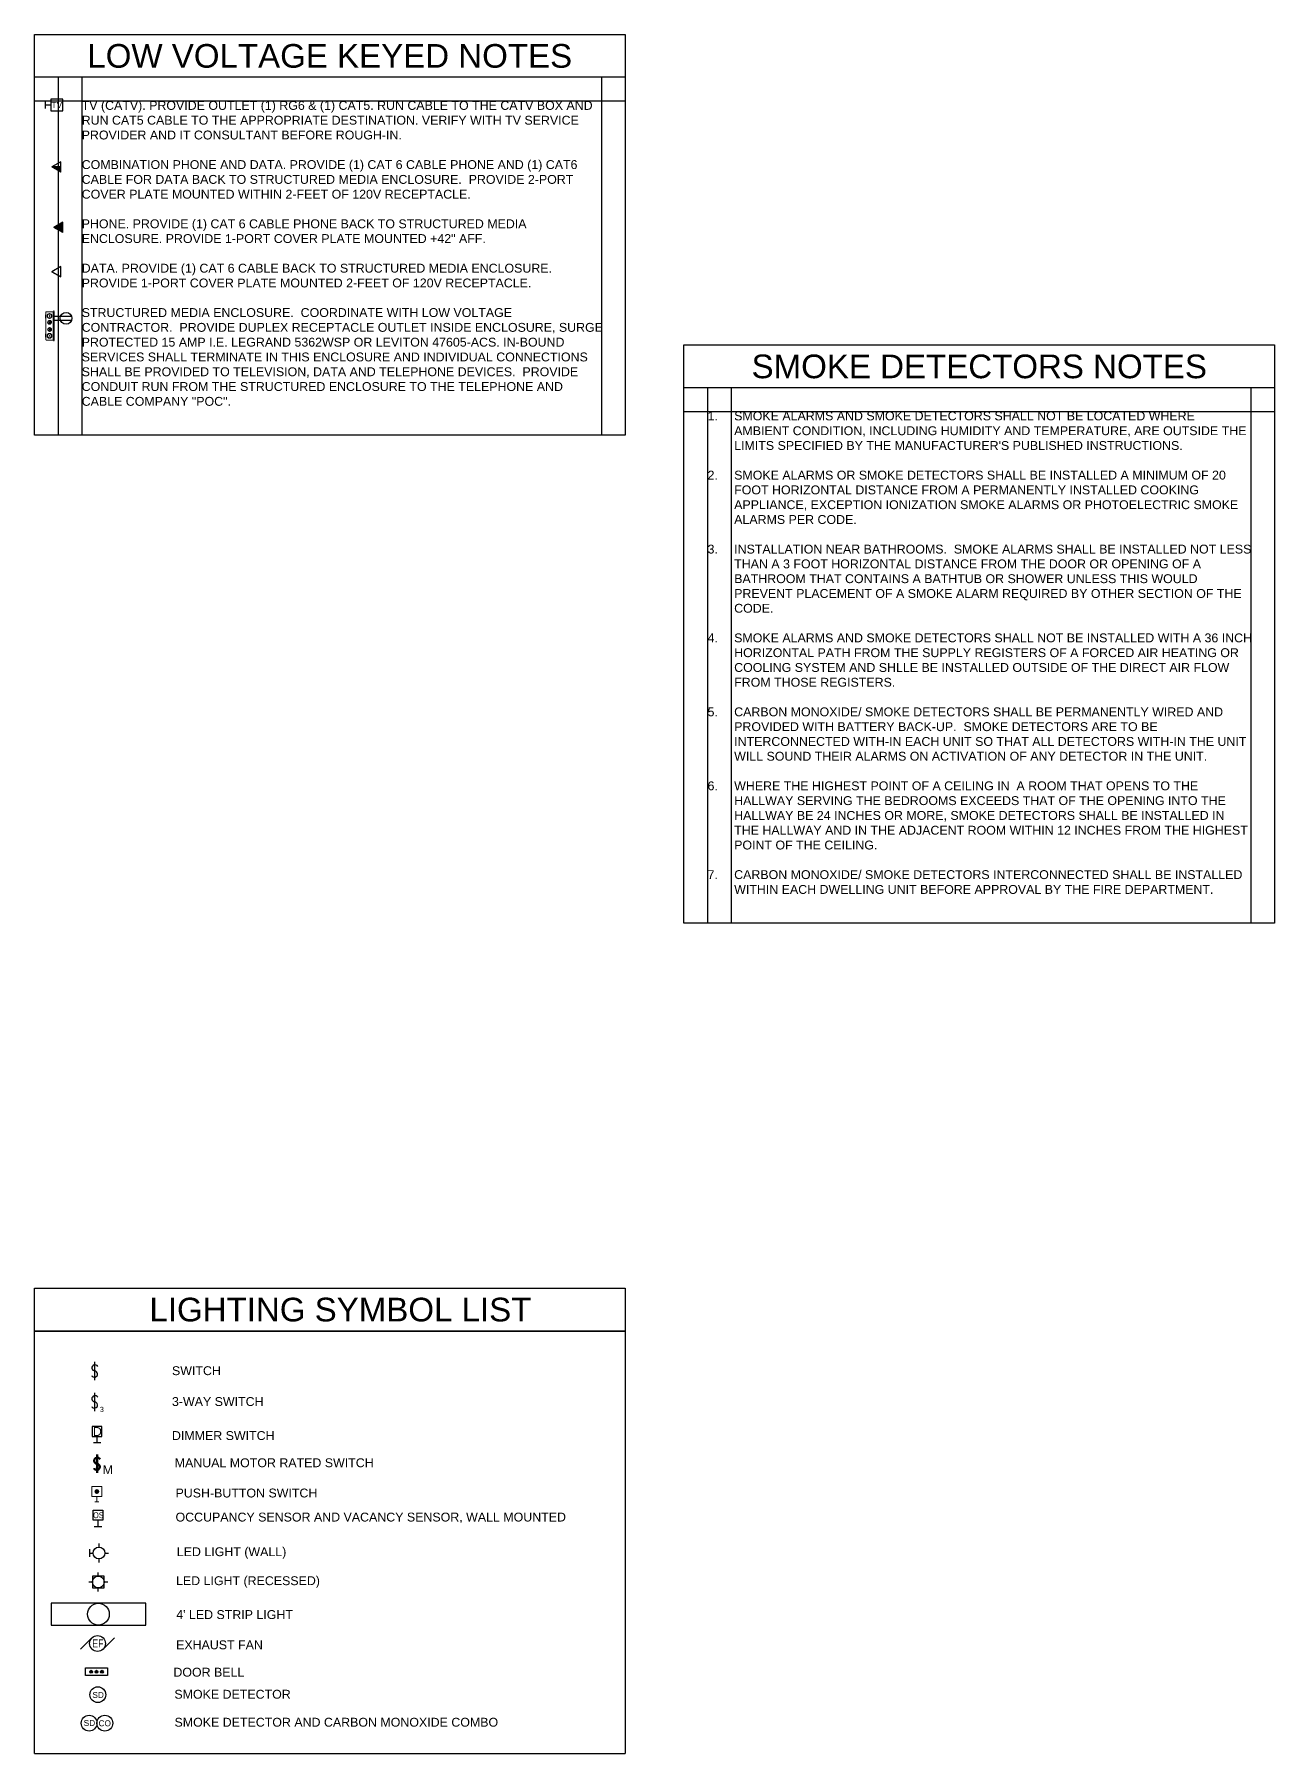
# Model space of a CAD drawing. Header units: inches. Extents: x -4243 to 9462, y -1700 to 6519.
# Drawn here: x -1109 to -480, y -1424 to -552 of the extents above; entities that cross this region are included whole.
import ezdxf
from ezdxf.enums import TextEntityAlignment as Align

# ---------------------------------------------------------------- set-up
doc = ezdxf.new("R2010")
doc.units = ezdxf.units.IN
doc.header["$MEASUREMENT"] = 0
for name, color, linetype in [('E-ANNO', 2, 'Continuous'), ('E-POWR', 3, 'Continuous'), ('E-SYM3', 6, 'Continuous'), ('E-TEXT', 2, 'Continuous'), ('E_LTG', 6, 'Continuous'), ('E_SWITCH', 6, 'Continuous'), ('E_SYM', 6, 'Continuous')]:
    doc.layers.add(name, color=color, linetype=linetype)
doc.layers.add('E-SWITCH', color=6, linetype='Continuous', lineweight=50)
doc.layers.add('GEC_VIEWPORT', color=253, linetype='Continuous', plot=False)
doc.layers.get('0').off()
doc.layers.get('0').freeze()
doc.styles.add('ARC-TEXT', font='arial.ttf', dxfattribs={"width": 0.86, "height": 4.5})
doc.styles.add('ArialMT', font='arial.ttf')
doc.styles.add('GE-Annotative', font='arial.ttf', dxfattribs={"height": 0.09375})
doc.styles.add('GEC', font='arial.ttf')

# ---------------------------------------------------------------- blocks, each defined once
blk = doc.blocks.new('*U26')
at = {"layer": 'E-TEXT'}
blk.add_lwpolyline([(0, 0), (6.242, 0), (6.242, -0.453), (0, -0.453)], close=True, dxfattribs=at)
blk.add_lwpolyline([(6.242, -0.453), (6.242, -6.106), (0, -6.106), (0, -0.453)], dxfattribs=at)
at = {"layer": 'GEC_VIEWPORT'}
for p, q in [((0.25, -0.453), (0.25, -6.106)), ((0.5, -0.453), (0.5, -6.106)), ((5.992, -0.453), (5.992, -6.106)), ((0, -0.703), (6.242, -0.703))]:
    blk.add_line(p, q, dxfattribs=at)
at = {"layer": 'E-TEXT', "style": 'GEC'}
blk.add_attdef('TITLE', text='', height=0.25, dxfattribs=at).set_placement((3.121, -0.227), align=Align.MIDDLE_CENTER)
blk = doc.blocks.new('SmartBox14a')
at = {"linetype": 'Continuous', "lineweight": 15}
for p, q in [((-7.15, 0), (-7.15, -3.53)), ((-7.15, 0), (-7.11, 0)), ((7.1, 0.05), (-7.1, 0.05)), ((-7.1, 0.05), (-7.1, 0.02)), ((-5.5, 0.22), (-5.67, 0.05)), ((-5.5, 0.22), (-4.12, 0.22)), ((-4.23, 0.27), (-5.39, 0.27)), ((-3.95, 0.05), (-4.12, 0.22)), ((4.13, 0.22), (3.96, 0.05)), ((4.13, 0.22), (5.51, 0.22)), ((5.4, 0.27), (4.24, 0.27)), ((5.68, 0.05), (5.51, 0.22)), ((7.1, 0.05), (7.1, 0.02)), ((7.15, 0), (7.11, 0)), ((7.15, -3.53), (7.15, 0)), ((-7.81, -3.97), (-7.81, -3.92)), ((-7.69, -3.95), (-7.7, -3.95)), ((-7.7, -4), (-7.21, -4.13)), ((-7.41, -3.92), (7.41, -3.92)), ((-7.19, -4.13), (7.19, -4.13)), ((-7.15, -3.53), (-7.11, -3.53)), ((-7.1, -3.58), (-7.1, -3.54)), ((7.1, -3.58), (-7.1, -3.58)), ((-6.89, -3.58), (-6.89, -3.58)), ((-6.68, -3.58), (-6.89, -3.58)), ((-6.68, -3.58), (-6.68, -3.58)), ((6.68, -3.58), (6.68, -3.58)), ((6.89, -3.58), (6.68, -3.58)), ((6.89, -3.58), (6.89, -3.58)), ((7.1, -3.58), (7.1, -3.54)), ((7.15, -3.53), (7.11, -3.53)), ((7.19, -4.13), (7.19, -4.13)), ((7.21, -4.13), (7.7, -4)), ((7.7, -3.95), (7.69, -3.95)), ((7.81, -3.97), (7.81, -3.92))]:
    blk.add_line(p, q, dxfattribs=at)
at = {"color": 8, "linetype": 'Continuous', "lineweight": 15}
for p, q in [((-6.26, -1.7), (-6.2, -1.7)), ((-6.2, -1.82), (-6.26, -1.82)), ((-6.2, -1.7), (-6.2, -1.82)), ((-5.23, -1.7), (-4.86, -1.7)), ((-5.23, -1.82), (-5.23, -1.7)), ((-4.86, -1.82), (-5.23, -1.82)), ((-5.22, -1.7), (-5.22, -1.77)), ((-5.22, -1.77), (-4.86, -1.77)), ((-5.1, -0.72), (-4.98, -0.72)), ((-5.1, -0.78), (-5.1, -0.72)), ((-5.1, -2.81), (-5.1, -2.75)), ((-4.98, -2.81), (-5.1, -2.81)), ((-4.98, -0.72), (-4.98, -0.78)), ((-4.98, -2.75), (-4.98, -2.81)), ((-4.86, -1.7), (-4.86, -1.82)), ((-3.88, -1.82), (-3.88, -1.7)), ((-3.88, -1.7), (-3.82, -1.7)), ((-3.82, -1.82), (-3.88, -1.82)), ((-2.79, -1.7), (-2.73, -1.7)), ((-2.79, -1.82), (-2.73, -1.82)), ((-2.73, -1.82), (-2.73, -1.7)), ((-2, -1.7), (-1.63, -1.7)), ((-2, -1.82), (-2, -1.7)), ((-1.63, -1.82), (-2, -1.82)), ((-1.87, -1.02), (-1.75, -1.02)), ((-1.87, -1.08), (-1.87, -1.02)), ((-1.87, -2.51), (-1.87, -2.45)), ((-1.75, -2.51), (-1.87, -2.51)), ((-1.75, -1.02), (-1.75, -1.08)), ((-1.75, -2.45), (-1.75, -2.51)), ((-1.63, -1.7), (-1.63, -1.82)), ((-0.89, -1.7), (-0.83, -1.7)), ((-0.89, -1.82), (-0.89, -1.7)), ((-0.89, -1.82), (-0.83, -1.82)), ((0.83, -1.7), (0.89, -1.7)), ((0.83, -1.82), (0.89, -1.82)), ((0.89, -1.82), (0.89, -1.7)), ((1.62, -1.82), (1.62, -1.7)), ((1.62, -1.7), (1.99, -1.7)), ((1.99, -1.82), (1.62, -1.82)), ((1.75, -1.02), (1.87, -1.02)), ((1.75, -1.08), (1.75, -1.02)), ((1.75, -2.51), (1.75, -2.45)), ((1.87, -2.51), (1.75, -2.51)), ((1.87, -1.02), (1.87, -1.08)), ((1.87, -2.45), (1.87, -2.51)), ((1.99, -1.7), (1.99, -1.82)), ((2.73, -1.82), (2.73, -1.7)), ((2.73, -1.7), (2.79, -1.7)), ((2.73, -1.82), (2.79, -1.82)), ((3.82, -1.7), (3.88, -1.7)), ((3.88, -1.82), (3.82, -1.82)), ((3.88, -1.7), (3.88, -1.82)), ((4.85, -1.82), (4.85, -1.7)), ((4.85, -1.7), (5.22, -1.7)), ((5.22, -1.82), (4.85, -1.82)), ((4.98, -0.72), (5.1, -0.72)), ((4.98, -0.78), (4.98, -0.72)), ((4.98, -2.81), (4.98, -2.75)), ((5.1, -2.81), (4.98, -2.81)), ((5.1, -0.72), (5.1, -0.78)), ((5.1, -2.75), (5.1, -2.81)), ((5.22, -1.7), (5.22, -1.82)), ((6.2, -1.82), (6.2, -1.7)), ((6.2, -1.7), (6.26, -1.7)), ((6.26, -1.82), (6.2, -1.82))]:
    blk.add_line(p, q, dxfattribs=at)
at = {"linetype": 'Continuous', "lineweight": 15, "flags": 128}
for points in [[(-7.7, -3.95), (-7.74, -3.94), (-7.78, -3.93), (-7.8, -3.93), (-7.81, -3.92)], [(-7.81, -3.97), (-7.8, -3.98), (-7.78, -3.98), (-7.75, -3.99), (-7.7, -4)], [(7.81, -3.92), (7.8, -3.93), (7.78, -3.93), (7.74, -3.94), (7.7, -3.95)], [(7.7, -4), (7.75, -3.99), (7.78, -3.98), (7.8, -3.98), (7.81, -3.97)]]:
    blk.add_lwpolyline(points, dxfattribs=at)
at = {"linetype": 'Continuous', "lineweight": 15}
for centre, radius, start, end in [((-5.39, 0.1), 0.161, 90, 135), ((-4.23, 0.1), 0.161, 45, 90), ((4.24, 0.1), 0.161, 90, 135), ((5.4, 0.1), 0.161, 45, 90), ((-7.19, -4.05), 0.0778, 255.83294, 270), ((7.2, -4.09), 0.0398, 256.17118, 283.82882), ((7.19, -4.05), 0.0778, 270, 284.16706)]:
    blk.add_arc(centre, radius, start, end, dxfattribs=at)
at = {"color": 8, "linetype": 'Continuous', "lineweight": 15}
for centre, radius, start, end in [((-5.04, -1.76), 1.22, 2.81896, 177.18104), ((-5.04, -1.76), 1.22, 182.81896, 357.18104), ((-5.04, -1.76), 0.985, 93.49226, 266.50774), ((-5.04, -1.76), 0.985, 273.49226, 86.50774), ((-1.81, -1.76), 0.985, 3.49226, 176.50774), ((-1.81, -1.76), 0.985, 183.49226, 356.50774), ((-1.81, -1.76), 0.687, 95.00673, 264.99327), ((-1.81, -1.76), 0.687, 275.00673, 84.99327), ((1.81, -1.76), 0.985, 3.49226, 176.50774), ((1.81, -1.76), 0.985, 183.49226, 356.50774), ((1.81, -1.76), 0.688, 95.00673, 264.99327), ((1.81, -1.76), 0.688, 275.00673, 84.99327), ((5.04, -1.76), 1.22, 2.81896, 177.18104), ((5.04, -1.76), 1.22, 182.81896, 357.18104), ((5.04, -1.76), 0.985, 93.49226, 266.50774), ((5.04, -1.76), 0.985, 273.49226, 86.50774)]:
    blk.add_arc(centre, radius, start, end, dxfattribs=at)
at = {"linetype": 'Continuous', "lineweight": 15}
for centre, start_param, end_param in [((-7.41, -4.02), 1.570796, 2.343214), ((7.41, -4.02), 0.798378, 1.570796)]:
    blk.add_ellipse(centre, major_axis=(0.4, 0), ratio=0.252427, start_param=start_param, end_param=end_param, dxfattribs=at)
for points, knots in [([(-7.15, 0), (-7.15, 0), (-7.15, 0), (-7.14, 0), (-7.12, 0), (-7.11, 0), (-7.1, 0)], [0, 0, 0, 0, 0.250002, 0.500003, 0.749997, 1, 1, 1, 1]), ([(-7.11, 0), (-7.11, 0), (-7.11, 0), (-7.11, 0), (-7.11, 0), (-7.1, 0), (-7.1, 0)], [0, 0, 0, 0, 0.249984, 0.499989, 0.749993, 1, 1, 1, 1]), ([(-7.1, 0), (-7.1, 0.01), (-7.1, 0.02), (-7.1, 0.04), (-7.1, 0.05), (-7.1, 0.05), (-7.1, 0.05)], [0, 0, 0, 0, 0.250003, 0.499997, 0.749998, 1, 1, 1, 1]), ([(-7.1, 0), (-7.1, 0), (-7.1, 0.01), (-7.1, 0.01), (-7.1, 0.02), (-7.1, 0.02), (-7.1, 0.02)], [0, 0, 0, 0, 0.250005, 0.50001, 0.750015, 1, 1, 1, 1]), ([(7.1, 0.05), (7.1, 0.05), (7.1, 0.05), (7.1, 0.04), (7.1, 0.02), (7.1, 0.01), (7.1, 0)], [0, 0, 0, 0, 0.250002, 0.500003, 0.749997, 1, 1, 1, 1]), ([(7.1, 0.02), (7.1, 0.02), (7.1, 0.02), (7.1, 0.01), (7.1, 0.01), (7.1, 0), (7.1, 0)], [0, 0, 0, 0, 0.249985, 0.49999, 0.749995, 1, 1, 1, 1]), ([(7.1, 0), (7.11, 0), (7.12, 0), (7.14, 0), (7.15, 0), (7.15, 0), (7.15, 0)], [0, 0, 0, 0, 0.250003, 0.499997, 0.749998, 1, 1, 1, 1]), ([(7.1, 0), (7.1, 0), (7.11, 0), (7.11, 0), (7.11, 0), (7.11, 0), (7.11, 0)], [0, 0, 0, 0, 0.250007, 0.500011, 0.750016, 1, 1, 1, 1]), ([(-7.1, -3.53), (-7.11, -3.53), (-7.12, -3.53), (-7.14, -3.53), (-7.15, -3.53), (-7.15, -3.53), (-7.15, -3.53)], [0, 0, 0, 0, 0.250003, 0.499997, 0.749998, 1, 1, 1, 1]), ([(-7.1, -3.53), (-7.1, -3.53), (-7.11, -3.53), (-7.11, -3.53), (-7.11, -3.53), (-7.11, -3.53), (-7.11, -3.53)], [0, 0, 0, 0, 0.250007, 0.500011, 0.750016, 1, 1, 1, 1]), ([(-7.1, -3.58), (-7.1, -3.58), (-7.1, -3.58), (-7.1, -3.57), (-7.1, -3.55), (-7.1, -3.53), (-7.1, -3.53)], [0, 0, 0, 0, 0.250001, 0.500004, 0.749997, 1, 1, 1, 1]), ([(-7.1, -3.54), (-7.1, -3.54), (-7.1, -3.54), (-7.1, -3.54), (-7.1, -3.53), (-7.1, -3.53), (-7.1, -3.53)], [0, 0, 0, 0, 0.249984, 0.499989, 0.749993, 1, 1, 1, 1]), ([(7.15, -3.53), (7.15, -3.53), (7.15, -3.53), (7.14, -3.53), (7.12, -3.53), (7.11, -3.53), (7.1, -3.53)], [0, 0, 0, 0, 0.250002, 0.500003, 0.749997, 1, 1, 1, 1]), ([(7.1, -3.53), (7.1, -3.53), (7.1, -3.55), (7.1, -3.57), (7.1, -3.58), (7.1, -3.58), (7.1, -3.58)], [0, 0, 0, 0, 0.250003, 0.499996, 0.749999, 1, 1, 1, 1]), ([(7.1, -3.53), (7.1, -3.53), (7.1, -3.53), (7.1, -3.54), (7.1, -3.54), (7.1, -3.54), (7.1, -3.54)], [0, 0, 0, 0, 0.250007, 0.500011, 0.750016, 1, 1, 1, 1]), ([(7.11, -3.53), (7.11, -3.53), (7.11, -3.53), (7.11, -3.53), (7.11, -3.53), (7.1, -3.53), (7.1, -3.53)], [0, 0, 0, 0, 0.249984, 0.499989, 0.749993, 1, 1, 1, 1])]:
    blk.add_open_spline(points, degree=3, knots=knots, dxfattribs=at)
blk = doc.blocks.new('*U27')
for p, q in [((-0.021, 0), (-0.021, 0.184)), ((0.021, 0), (0.021, 0.184))]:
    blk.add_line(p, q)
blk.add_circle((0, 0.125), 0.0625)
blk = doc.blocks.new('*U28')
at = {"layer": 'E-TEXT'}
blk.add_lwpolyline([(0, 0), (6.242, 0), (6.242, -0.453), (0, -0.453)], close=True, dxfattribs=at)
blk.add_lwpolyline([(6.242, -0.453), (6.242, -4.234), (0, -4.234), (0, -0.453)], dxfattribs=at)
at = {"layer": 'GEC_VIEWPORT'}
for p, q in [((0.25, -0.453), (0.25, -4.234)), ((0.5, -0.453), (0.5, -4.234)), ((5.992, -0.453), (5.992, -4.234)), ((0, -0.703), (6.242, -0.703))]:
    blk.add_line(p, q, dxfattribs=at)
at = {"layer": 'E-TEXT', "style": 'GEC'}
blk.add_attdef('TITLE', text='', height=0.25, dxfattribs=at).set_placement((3.121, -0.227), align=Align.MIDDLE_CENTER)
blk = doc.blocks.new('WALL LIGHT')
for points in [[(0, 0.163), (0, 0.202)], [(-0.101, 0.101), (-0.063, 0.101)], [(-0.041, 0), (0.041, 0)], [(0, 0), (0, 0.038)], [(0.062, 0.101), (0.101, 0.101)]]:
    blk.add_lwpolyline(points)
blk.add_circle((0, 0.101), 0.0625)
blk = doc.blocks.new('RECESSED LIGHT')
for points in [[(-0.101, 0), (-0.062, 0)], [(0, 0.062), (0, 0.101)], [(0.062, 0), (0.101, 0)], [(0, -0.101), (0, -0.062)]]:
    blk.add_lwpolyline(points)
blk.add_lwpolyline([(-0.062, 0.062), (-0.062, -0.062), (0.062, -0.062), (0.062, 0.062)], close=True)
blk.add_circle((0, 0), 0.0625)
blk = doc.blocks.new('1FTx4FT LIGHT')
blk.add_lwpolyline([(-0.5, -0.115), (0.5, -0.115), (0.5, 0.115), (-0.5, 0.115)], close=True)
blk.add_circle((0, 0), 0.115)
blk = doc.blocks.new('EXHAUST FAN')
for p, q in [((-0.063, 0.055), (-0.179, -0.061)), ((0.063, -0.055), (0.179, 0.061))]:
    blk.add_line(p, q)
blk.add_circle((0, 0), 0.0833)
at = {"style": 'ARC-TEXT', "width": 0.8}
blk.add_text('EF', height=0.0833, dxfattribs=at).set_placement((-0.056, -0.041))
blk = doc.blocks.new('SMOKE DETECTOR AND CARBON MONOXIDE COMBO')
at = {"color": 0}
for centre in [(-0.083, 0), (0.083, 0)]:
    blk.add_circle(centre, 0.0833, dxfattribs=at)
at = {"color": 0, "style": 'ArialMT'}
for s, p in [('SD', (-0.14, -0.029)), ('CO', (0.017, -0.032))]:
    blk.add_text(s, height=0.0625, dxfattribs=at).set_placement(p)
blk = doc.blocks.new('DOOR BELL CHIME')
h = blk.add_hatch(color=256)
h.dxf.hatch_style = 1
h.paths.add_polyline_path([(-0.057, 0.015, 1), (-0.057, -0.015, 1)])
h.paths.add_polyline_path([(0, 0.015, 1), (0, -0.015, 1)])
h.paths.add_polyline_path([(0.057, 0.015, 1), (0.057, -0.015, 1)])
blk.add_lwpolyline([(-0.115, -0.04), (-0.115, 0.04), (0.115, 0.04), (0.115, -0.04), (-0.115, -0.04)])
for centre in [(-0.057, 0), (0, 0), (0.057, 0)]:
    blk.add_circle(centre, 0.0151)
blk = doc.blocks.new('SMOKE DETECTOR')
at = {"color": 0}
blk.add_circle((0, 0), 0.0833, dxfattribs=at)
at = {"color": 0, "style": 'ArialMT'}
blk.add_text('SD', height=0.0625, dxfattribs=at).set_placement((-0.057, -0.034))
blk = doc.blocks.new('DIMMER SWITCH')
for p, q in [((0, -0.039), (0, 0.039)), ((0, 0), (0.067, 0))]:
    blk.add_line(p, q)
blk.add_lwpolyline([(0.171, -0.052), (0.171, 0.052), (0.067, 0.052), (0.067, -0.052)], close=True)
at = {"style": 'ARC-TEXT', "width": 1.00018}
blk.add_text('D', height=0.0938, rotation=270, dxfattribs=at).set_placement((0.072, 0.043))
blk = doc.blocks.new('SWITCH')
at = {"linetype": 'ByBlock'}
blk.add_line((0, 0), (0, 0.194), dxfattribs=at)
for centre, start, end in [((-0.003, 0.064), 207.1442, 84.7317), ((0.003, 0.13), 27.1442, 264.7317)]:
    blk.add_arc(centre, 0.0328, start, end, dxfattribs=at)
blk = doc.blocks.new('S-1_Gang(S)')
at = {"layer": 'E-SWITCH', "linetype": 'ByBlock'}
blk.add_line((0, 0), (0, 9.3), dxfattribs=at)
for centre, start, end in [((-0.14, 3.08), 207.14422, 84.73166), ((0.14, 6.22), 27.14422, 264.73166)]:
    blk.add_arc(centre, 1.57, start, end, dxfattribs=at)
at = {"layer": 'E-TEXT', "style": 'ArialMT'}
blk.add_attdef('NUM', text='', height=3, dxfattribs=at).set_placement((2.5, 8.25), align=Align.MIDDLE_LEFT)
blk.add_attdef('SWITCH_LEG(A)', text='', height=4.5, dxfattribs=at).set_placement((5.11, 4.65), align=Align.MIDDLE_CENTER)
blk = doc.blocks.new('OCCUPANCY SENSOR')
for p, q in [((-0.039, 0), (0.039, 0)), ((0, 0), (0, 0.067))]:
    blk.add_line(p, q)
blk.add_lwpolyline([(-0.052, 0.171), (0.052, 0.171), (0.052, 0.067), (-0.052, 0.067)], close=True)
at = {"style": 'ARC-TEXT', "width": 0.85}
blk.add_text('OS', height=0.0625, dxfattribs=at).set_placement((-0.052, 0.088))
blk = doc.blocks.new('PUSHBUTTON')
at = {"linetype": 'Continuous', "lineweight": 0}
for p, q in [((0, -0.02), (0, 0.021)), ((0.058, 0), (0, 0))]:
    blk.add_line(p, q, dxfattribs=at)
blk.add_lwpolyline([(0.058, -0.052), (0.162, -0.052), (0.162, 0.053), (0.058, 0.053)], close=True, dxfattribs=at)
at = {"const_width": 0.025}
blk.add_lwpolyline([(0.098, 0, 1), (0.123, 0, 1)], format="xyb", close=True, dxfattribs=at)

msp = doc.modelspace()

# ---------------------------------------------------------------- hatches: boundary and pattern name
at = {"layer": 'E_SYM'}
h = msp.add_hatch(dxfattribs=at)
h.set_pattern_fill('ANSI31', color=256, scale=0.5)
h.set_pattern_definition([(45, (811.38066, -1128.64647), (-0.0441941738, 0.0441941738), [])])
edge = h.paths.add_edge_path()
edge.add_line((-1095.54, -619.6), (-1100.05, -619.6))
edge.add_line((-1095.54, -622.21), (-1095.54, -619.6))
edge.add_line((-1095.54, -622.21), (-1100.05, -619.59))
msp.add_hatch(color=256, dxfattribs=at).paths.add_polyline_path([(-1094.48, -652.87), (-1098.99, -650.26), (-1094.48, -647.66)])

# ---------------------------------------------------------------- linework, layer by layer
at = {"layer": 'E-TEXT'}
for p, q in [((-1108.93, -1209.8), (-809.3, -1209.8)), ((-1108.93, -1424.04), (-1108.93, -1209.8)), ((-809.3, -1209.8), (-809.3, -1424.04)), ((-1108.93, -1424.04), (-809.3, -1424.04))]:
    msp.add_line(p, q, dxfattribs=at)
msp.add_lwpolyline([(-1108.93, -1188.04), (-809.3, -1188.04), (-809.3, -1209.8), (-1108.93, -1209.8)], close=True, dxfattribs=at)
at = {"layer": 'E_SYM'}
for p, q in [((-1103.25, -590.06), (-1103.25, -586.31)), ((-1103.25, -588.18), (-1100.51, -588.18)), ((-1095.54, -616.99), (-1100.05, -619.59)), ((-1095.54, -622.21), (-1095.54, -616.99)), ((-1095.54, -622.21), (-1100.05, -619.59)), ((-1095.54, -619.6), (-1100.05, -619.6)), ((-1094.48, -647.66), (-1098.99, -650.26)), ((-1094.48, -650.27), (-1098.99, -650.26)), ((-1094.48, -652.87), (-1098.99, -650.26)), ((-1094.48, -652.87), (-1094.48, -647.66)), ((-1095.54, -670.18), (-1100.05, -672.79)), ((-1095.54, -675.4), (-1095.54, -670.18)), ((-1095.54, -675.4), (-1100.05, -672.79)), ((-1100.05, -672.79), (-1095.54, -675.4)), ((-1100.05, -672.79), (-1095.54, -675.4))]:
    msp.add_line(p, q, dxfattribs=at)
msp.add_lwpolyline([(-1094.56, -591.15), (-1094.56, -585.21), (-1100.51, -585.21), (-1100.51, -591.15)], close=True, dxfattribs=at)

# ---------------------------------------------------------------- block references
at = {"layer": 'E-ANNO', "xscale": 48, "yscale": 48, "zscale": 48}
for name, p, values in [('*U28', (-1108.93, -552.44), {'TITLE': 'LOW VOLTAGE KEYED NOTES'}), ('*U26', (-779.48, -709.86), {'TITLE': 'SMOKE DETECTORS NOTES'})]:
    msp.add_blockref(name, p, dxfattribs=at).add_auto_attribs(values)
at = {"layer": 'E-POWR', "rotation": 90}
msp.add_blockref('SmartBox14a', (-1102.99, -700.23), dxfattribs=at)
at = {"layer": 'E-POWR', "xscale": 48, "yscale": 48, "zscale": 48, "rotation": 270}
msp.add_blockref('*U27', (-1098.86, -696.38), dxfattribs=at)
at = {"layer": 'E-SYM3'}
ref = msp.add_blockref('S-1_Gang(S)', (-1077.14, -1281.75), dxfattribs=at)
ref.add_attrib('SWITCH_LEG(A)', 'M', dxfattribs={"layer": 'E-TEXT', "height": 4.5, "style": 'ArialMT'}).set_placement((-1071.68, -1277.86), align=Align.TOP_CENTER)
at = {"layer": 'E_LTG', "xscale": 48, "yscale": 48, "zscale": 48, "rotation": 270}
msp.add_blockref('WALL LIGHT', (-1081.02, -1322.34), dxfattribs=at)
at = {"layer": 'E_LTG', "xscale": 48, "yscale": 48, "zscale": 48}
for name, p in [('RECESSED LIGHT', (-1076.51, -1337.03)), ('1FTx4FT LIGHT', (-1076.46, -1353.33))]:
    msp.add_blockref(name, p, dxfattribs=at)
at = {"layer": 'E_SWITCH', "xscale": 48, "yscale": 48, "zscale": 48}
for name, p in [('SWITCH', (-1078.32, -1234.71)), ('SWITCH', (-1078.32, -1250.37)), ('OCCUPANCY SENSOR', (-1076.65, -1308.89))]:
    msp.add_blockref(name, p, dxfattribs=at)
at = {"layer": 'E_SWITCH', "xscale": 48, "yscale": 48, "zscale": 48, "rotation": 90}
for name, p in [('DIMMER SWITCH', (-1077.14, -1266.45)), ('PUSHBUTTON', (-1077.24, -1296.47))]:
    msp.add_blockref(name, p, dxfattribs=at)
at = {"layer": 'E_SYM', "xscale": 48, "yscale": 48, "zscale": 48}
for name, p in [('EXHAUST FAN', (-1076.89, -1368.21)), ('DOOR BELL CHIME', (-1077.41, -1382.52)), ('SMOKE DETECTOR', (-1076.76, -1394.16)), ('SMOKE DETECTOR AND CARBON MONOXIDE COMBO', (-1077.19, -1408.62))]:
    msp.add_blockref(name, p, dxfattribs=at)

# ---------------------------------------------------------------- texts
at = {"layer": 'E-ANNO', "insert": (-1084.93, -586.2), "char_height": 4.5, "attachment_point": 1, "style": 'GE-Annotative'}
msp.add_mtext_dynamic_manual_height_columns('TV (CATV). PROVIDE OUTLET (1) RG6 & (1) CAT5. RUN CABLE TO THE CATV BOX AND RUN CAT5 CABLE TO THE APPROPRIATE DESTINATION. VERIFY WITH TV SERVICE PROVIDER AND IT CONSULTANT BEFORE ROUGH-IN. \\P\\PCOMBINATION PHONE AND DATA. PROVIDE (1) CAT 6 CABLE PHONE AND (1) CAT6 CABLE FOR DATA BACK TO STRUCTURED MEDIA ENCLOSURE.  PROVIDE 2-PORT COVER PLATE MOUNTED WITHIN 2-FEET OF 120V RECEPTACLE.\\P\\PPHONE. PROVIDE (1) CAT 6 CABLE PHONE BACK TO STRUCTURED MEDIA ENCLOSURE. PROVIDE 1-PORT COVER PLATE MOUNTED +42" AFF.\\P\\PDATA. PROVIDE (1) CAT 6 CABLE BACK TO STRUCTURED MEDIA ENCLOSURE. PROVIDE 1-PORT COVER PLATE MOUNTED 2-FEET OF 120V RECEPTACLE.\\P\\PSTRUCTURED MEDIA ENCLOSURE.  COORDINATE WITH LOW VOLTAGE CONTRACTOR.  PROVIDE DUPLEX RECEPTACLE OUTLET INSIDE ENCLOSURE, SURGE PROTECTED 15 AMP I.E. LEGRAND 5362WSP OR LEVITON 47605-ACS. IN-BOUND SERVICES SHALL TERMINATE IN THIS ENCLOSURE AND INDIVIDUAL CONNECTIONS SHALL BE PROVIDED TO TELEVISION, DATA AND TELEPHONE DEVICES.  PROVIDE CONDUIT RUN FROM THE STRUCTURED ENCLOSURE TO THE TELEPHONE AND CABLE COMPANY "POC".', width=263.6252, gutter_width=22.5, heights=[0], dxfattribs=at)
at = {"layer": 'E-ANNO', "insert": (-767.48, -743.62), "char_height": 4.5, "width": 275.6252, "attachment_point": 1, "style": 'GE-Annotative'}
msp.add_mtext("\\pi-13.5,l13.5,t13.5;1.^ISMOKE ALARMS AND SMOKE DETECTORS SHALL NOT BE LOCATED WHERE AMBIENT CONDITION, INCLUDING HUMIDITY AND TEMPERATURE, ARE OUTSIDE THE LIMITS SPECIFIED BY THE MANUFACTURER'S PUBLISHED INSTRUCTIONS.\\P\\P2.^ISMOKE ALARMS OR SMOKE DETECTORS SHALL BE INSTALLED A MINIMUM OF 20 FOOT HORIZONTAL DISTANCE FROM A PERMANENTLY INSTALLED COOKING APPLIANCE, EXCEPTION IONIZATION SMOKE ALARMS OR PHOTOELECTRIC SMOKE ALARMS PER CODE.\\P\\P3.^IINSTALLATION NEAR BATHROOMS.  SMOKE ALARMS SHALL BE INSTALLED NOT LESS THAN A 3 FOOT HORIZONTAL DISTANCE FROM THE DOOR OR OPENING OF A BATHROOM THAT CONTAINS A BATHTUB OR SHOWER UNLESS THIS WOULD PREVENT PLACEMENT OF A SMOKE ALARM REQUIRED BY OTHER SECTION OF THE CODE.\\P\\P4.^ISMOKE ALARMS AND SMOKE DETECTORS SHALL NOT BE INSTALLED WITH A 36 INCH HORIZONTAL PATH FROM THE SUPPLY REGISTERS OF A FORCED AIR HEATING OR COOLING SYSTEM AND SHLLE BE INSTALLED OUTSIDE OF THE DIRECT AIR FLOW FROM THOSE REGISTERS.\\P\\P5.^ICARBON MONOXIDE/ SMOKE DETECTORS SHALL BE PERMANENTLY WIRED AND PROVIDED WITH BATTERY BACK-UP.  SMOKE DETECTORS ARE TO BE INTERCONNECTED WITH-IN EACH UNIT SO THAT ALL DETECTORS WITH-IN THE UNIT WILL SOUND THEIR ALARMS ON ACTIVATION OF ANY DETECTOR IN THE UNIT.\\P\\P6.^IWHERE THE HIGHEST POINT OF A CEILING IN  A ROOM THAT OPENS TO THE HALLWAY SERVING THE BEDROOMS EXCEEDS THAT OF THE OPENING INTO THE HALLWAY BE 24 INCHES OR MORE, SMOKE DETECTORS SHALL BE INSTALLED IN THE HALLWAY AND IN THE ADJACENT ROOM WITHIN 12 INCHES FROM THE HIGHEST POINT OF THE CEILING.\\P\\P7.^ICARBON MONOXIDE/ SMOKE DETECTORS INTERCONNECTED SHALL BE INSTALLED WITHIN EACH DWELLING UNIT BEFORE APPROVAL BY THE FIRE DEPARTMENT.", dxfattribs=at)
at = {"layer": 'E-SYM3', "insert": (-1075.71, -1248.24), "char_height": 2.5978, "width": 49.3529, "attachment_point": 1}
msp.add_mtext('{\\fArial|b0|i0|c0|p34;3}', dxfattribs=at)
at = {"layer": 'E-TEXT', "style": 'GEC'}
msp.add_text('LIGHTING SYMBOL LIST', height=12, dxfattribs=at).set_placement((-1050.57, -1204.92))
for s, p in [('PUSH-BUTTON SWITCH', (-1037.33, -1294.17)), ('OCCUPANCY SENSOR AND VACANCY SENSOR, WALL MOUNTED', (-1037.33, -1306.37))]:
    msp.add_text(s, height=4.5, rotation=0.00055, dxfattribs=at).set_placement(p)
at = {"layer": 'E-TEXT', "char_height": 4.5, "attachment_point": 1, "style": 'GEC'}
for s, insert, width in [('SWITCH', (-1039.13, -1227.66), 95.2023), ('3-WAY SWITCH', (-1039.13, -1243.31), 95.2023), ('DIMMER SWITCH', (-1039.13, -1260.55), 95.2023), ('MANUAL MOTOR RATED SWITCH', (-1037.75, -1274.34), 142.9475), ('LED LIGHT (WALL)', (-1036.68, -1319.43), 183.5002), ('LED LIGHT (RECESSED)', (-1037.08, -1334.13), 202.2865), ("4' LED STRIP LIGHT", (-1036.97, -1351.31), 190.5212), ('EXHAUST FAN', (-1037.04, -1366.64), 129.9069), ('\\pt36;DOOR BELL', (-1038.41, -1380.51), 150.7146), ('SMOKE DETECTOR', (-1037.91, -1391.7), 148.6464), ('SMOKE DETECTOR AND CARBON MONOXIDE COMBO', (-1037.84, -1405.88), 185.1455)]:
    msp.add_mtext(s, dxfattribs=dict(at, insert=insert, width=width))
at = {"layer": 'E_SYM', "ltscale": 5, "style": 'GEC'}
msp.add_text('TV', height=3, dxfattribs=at).set_placement((-1097.53, -588.18), align=Align.MIDDLE_CENTER)

doc.saveas('drawing.dxf')
